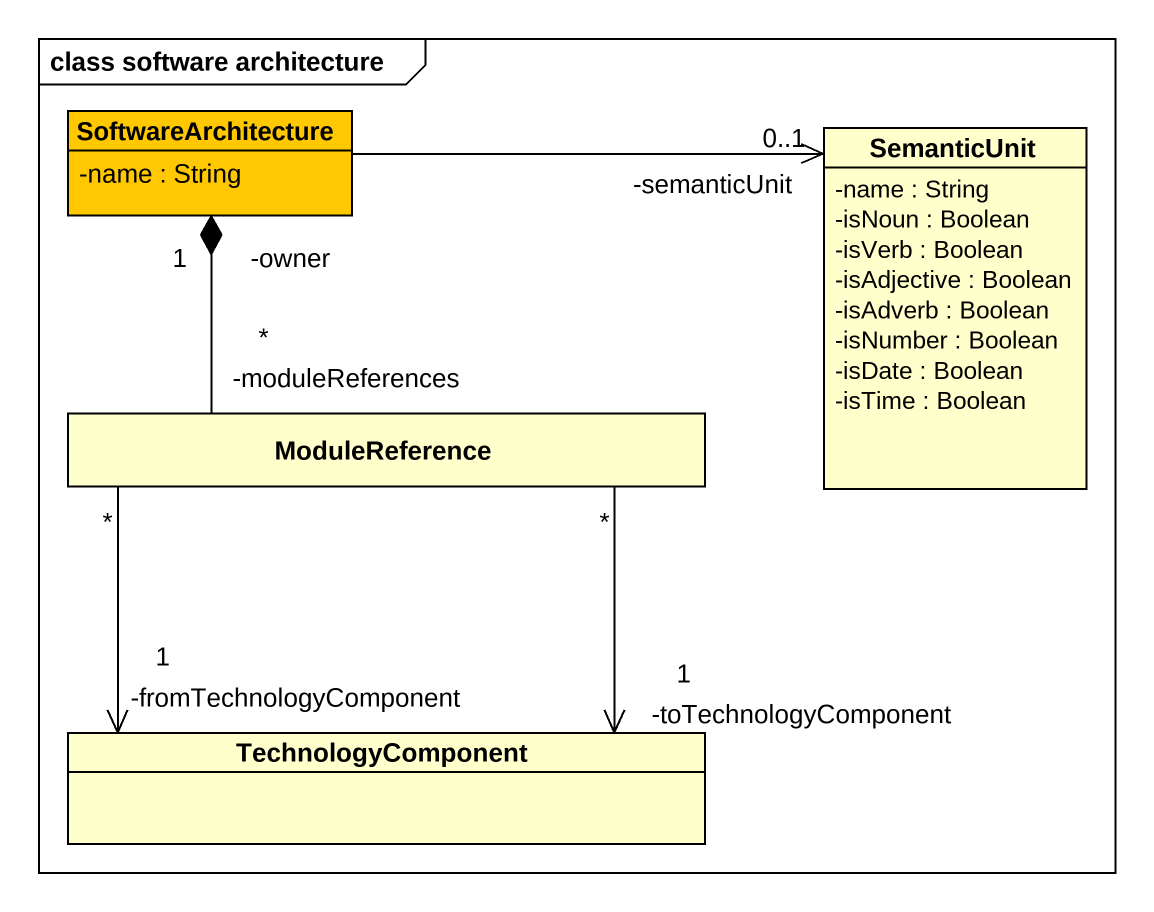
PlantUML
@startuml
mainframe class software architecture
hide circle
hide empty members
skinparam classAttributeIconSize 0
class SoftwareArchitecture #FFC800 {
  -name : String
}
class SemanticUnit {
  -name : String
  -isNoun : Boolean
  -isVerb : Boolean
  -isAdjective : Boolean
  -isAdverb : Boolean
  -isNumber : Boolean
  -isDate : Boolean
  -isTime : Boolean
}
class ModuleReference
class TechnologyComponent
SoftwareArchitecture -right-> "-semanticUnit\n0..1" SemanticUnit
SoftwareArchitecture "-owner\n1" *-- "-moduleReferences\n*" ModuleReference
ModuleReference "*" --> "-fromTechnologyComponent\n1" TechnologyComponent
ModuleReference "*" --> "-toTechnologyComponent\n1" TechnologyComponent
@enduml
